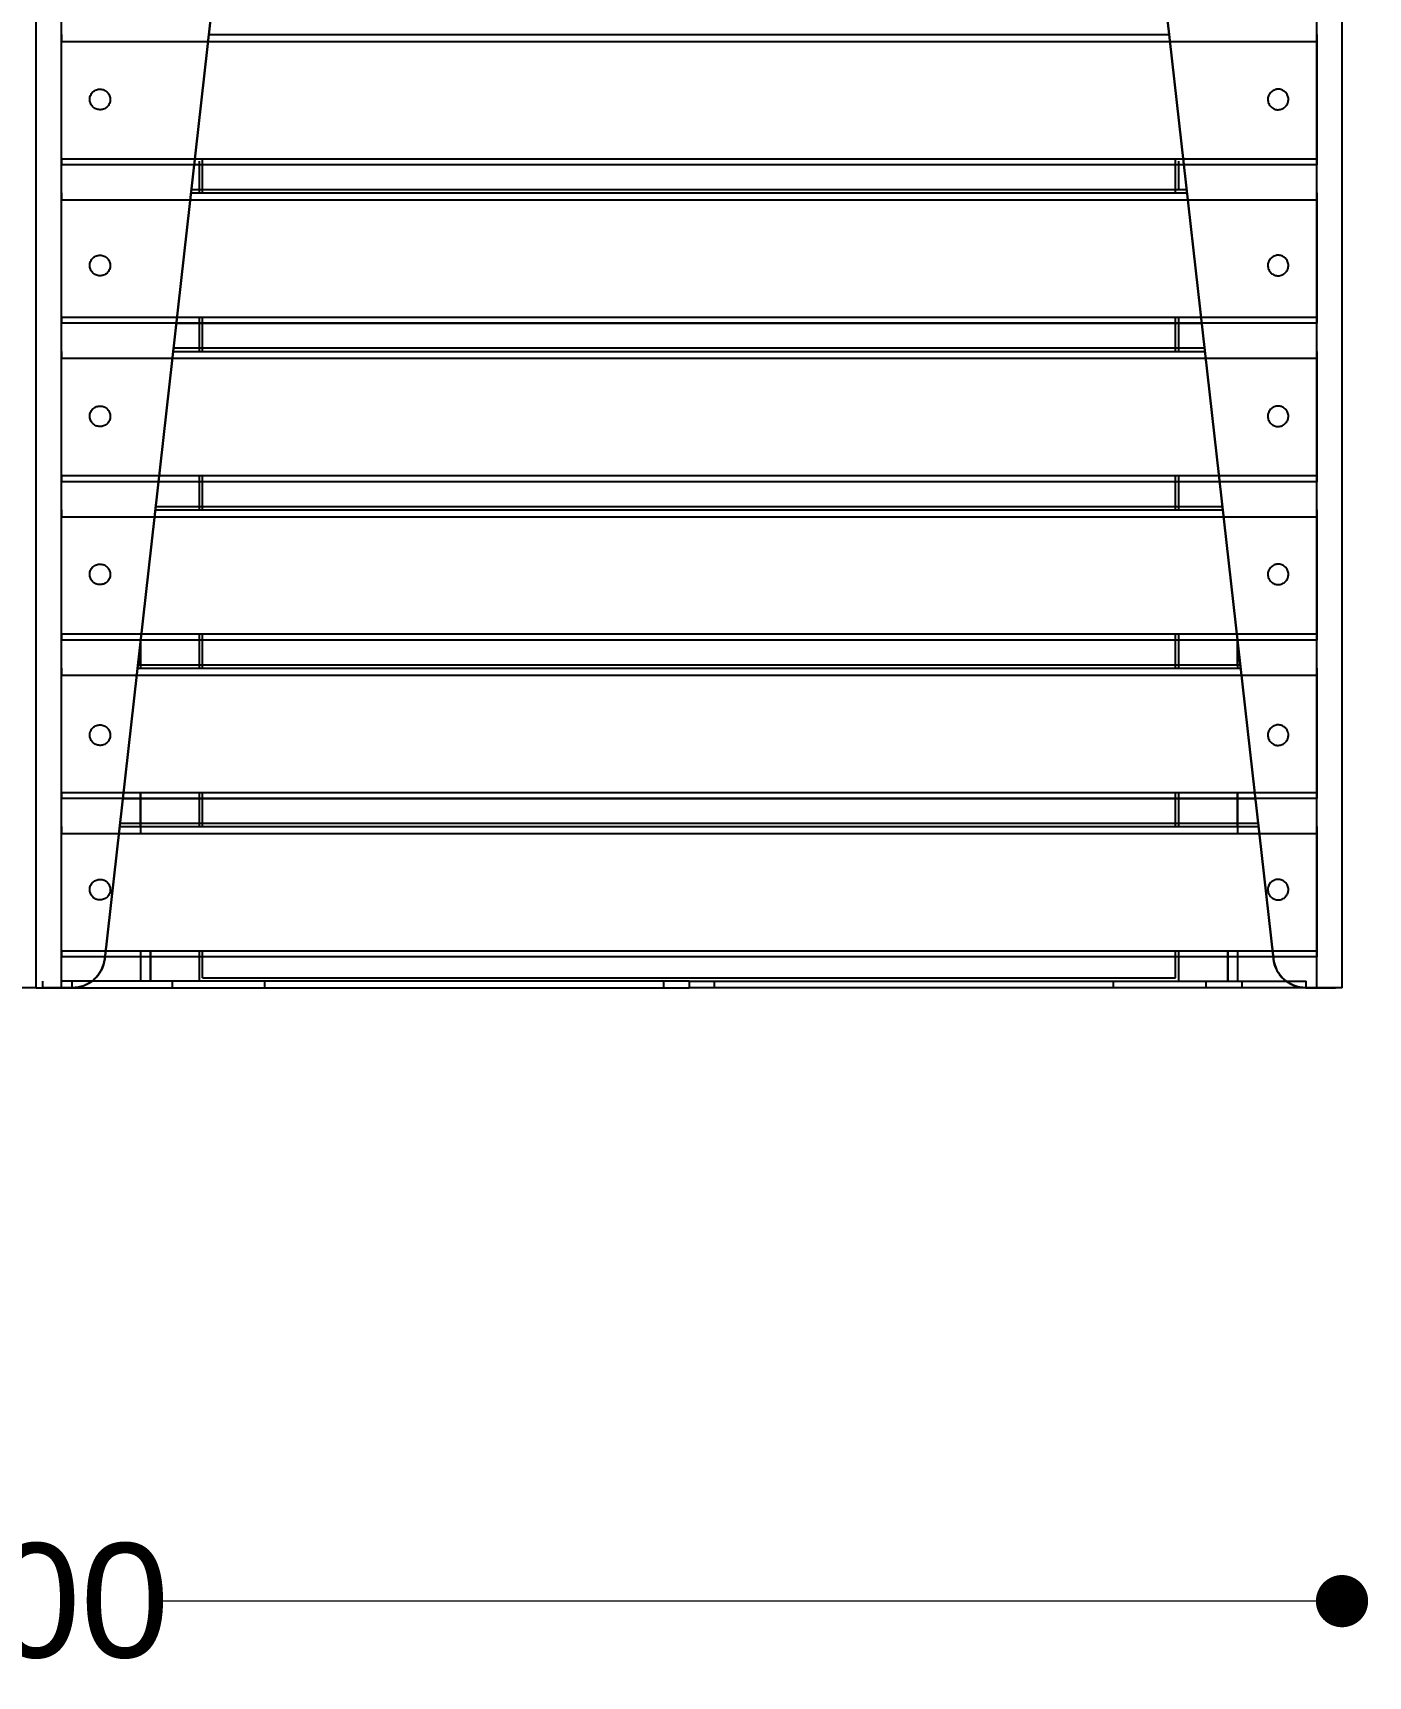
# Model space of a CAD drawing. Header units: millimetres. Extents: x 10366 to 28454, y 24552 to 29702.
# Drawn here: x 27373 to 27782, y 27289 to 27793 of the extents above; entities that cross this region are included whole.
import ezdxf

# ---------------------------------------------------------------- set-up
doc = ezdxf.new("R2010")
doc.units = ezdxf.units.MM
doc.header["$LTSCALE"] = 3
doc.layers.add('DomyÅ›lny', color=7, linetype='Continuous')
doc.styles.get("Standard").update_dxf_attribs({"font": 'arial.ttf'})
doc.dimstyles.new('MATEUSZ', dxfattribs={"dimtxt": 35, "dimasz": 16, "dimexe": 0.18, "dimexo": 0.0625, "dimgap": 0.09, "dimtad": 0, "dimdec": 0, "dimdsep": 46, "dimtxsty": 'Standard', "dimblk": 'DOT', "dimcen": 0.09, "dimse1": 1, "dimse2": 1, "dimadec": 0, "dimazin": 0, "dimtfac": 1, "dimtdec": 0, "dimtofl": 0, "dimtmove": 0, "dimatfit": 3, "dimfxl": 1, "dimtolj": 1, "dimtzin": 0, "dimlwd": 9, "dimlwe": 9, "dimarcsym": 0})

# ---------------------------------------------------------------- blocks, each defined once
blk = doc.blocks.new('_Dot')
at = {"color": 0, "linetype": 'ByBlock', "lineweight": -2}
blk.add_line((-0.5, 0), (-1, 0), dxfattribs=at)
at = {"color": 0, "linetype": 'ByBlock', "const_width": 0.5}
blk.add_lwpolyline([(-0.25, 0, 1), (0.25, 0, 1)], format="xyb", close=True, dxfattribs=at)
blk = doc.blocks.new('*D69')
at = {"color": 0, "lineweight": 9, "transparency": 16777216}
for p, q in [((26989.81, 27312.45), (27335.09, 27312.45)), ((27757.81, 27312.45), (27412.52, 27312.45))]:
    blk.add_line(p, q, dxfattribs=at)
at = {"layer": 'Defpoints', "color": 0, "transparency": 16777216}
for p in [(26973.81, 27500.32), (27773.81, 27500.32), (27773.81, 27312.45)]:
    blk.add_point(p, dxfattribs=at)
at = {"color": 0, "lineweight": 9, "transparency": 16777216, "xscale": 16, "yscale": 16, "zscale": 16, "rotation": 180}
blk.add_blockref('_Dot', (26973.81, 27312.45), dxfattribs=at)
at = {"color": 0, "lineweight": 9, "transparency": 16777216, "xscale": 16, "yscale": 16, "zscale": 16}
blk.add_blockref('_Dot', (27773.81, 27312.45), dxfattribs=at)
at = {"color": 0, "transparency": 16777216, "insert": (27373.81, 27312.45), "char_height": 35, "attachment_point": 5}
blk.add_mtext('\\A1;800', dxfattribs=at)

msp = doc.modelspace()

# ---------------------------------------------------------------- linework, layer by layer
at = {"layer": 'DomyÅ›lny'}
for p, q in [((27773.81, 27500.32), (27773.81, 28274.08)), ((27373.81, 27500.32), (27373.81, 28210.43)), ((27373.81, 27500.32), (27373.81, 28210.43)), ((27381.57, 27500.32), (27381.57, 28209.11)), ((27766.05, 27500.32), (27766.05, 28209.11)), ((27773.81, 27500.32), (27773.81, 28210.43)), ((27394.81, 27509.2), (27467.52, 28153.73)), ((27467.48, 28153.39), (27394.81, 27509.2)), ((27752.8, 27509.2), (27680.09, 28153.73)), ((27680.13, 28153.39), (27752.8, 27509.2)), ((27381.56, 27754.25), (27381.56, 27790.17)), ((27381.56, 27790.17), (27766.05, 27790.17)), ((27426.74, 27792.3), (27720.87, 27792.3)), ((27766.05, 27790.17), (27766.05, 27754.25)), ((27381.56, 27754.25), (27766.05, 27754.25)), ((27424.81, 27743.78), (27424.81, 27754.25)), ((27722.81, 27743.78), (27722.81, 27754.25)), ((27766.05, 27752.38), (27381.56, 27752.38)), ((27423.81, 27743.78), (27423.81, 27753.49)), ((27723.81, 27744.49), (27723.81, 27753.49)), ((27421.39, 27744.82), (27726.22, 27744.82)), ((27421.39, 27744.81), (27726.22, 27744.81)), ((27381.56, 27705.73), (27381.56, 27741.65)), ((27381.56, 27741.65), (27766.05, 27741.65)), ((27421.27, 27743.78), (27726.34, 27743.78)), ((27766.05, 27741.65), (27766.05, 27705.73)), ((27381.56, 27705.73), (27766.05, 27705.73)), ((27766.05, 27703.86), (27381.56, 27703.86)), ((27416.77, 27703.86), (27730.84, 27703.86)), ((27423.81, 27695.26), (27423.81, 27705.73)), ((27424.81, 27695.26), (27424.81, 27705.73)), ((27722.81, 27695.26), (27722.81, 27705.73)), ((27723.81, 27695.26), (27723.81, 27705.73)), ((27415.8, 27695.26), (27731.81, 27695.26)), ((27415.91, 27696.3), (27731.7, 27696.3)), ((27415.91, 27696.29), (27731.7, 27696.29)), ((27381.56, 27657.21), (27381.56, 27693.13)), ((27381.56, 27693.13), (27766.05, 27693.13)), ((27766.05, 27693.13), (27766.05, 27657.21)), ((27381.56, 27657.21), (27766.05, 27657.21)), ((27766.05, 27655.34), (27381.56, 27655.34)), ((27423.81, 27646.74), (27423.81, 27657.21)), ((27424.81, 27646.74), (27424.81, 27657.21)), ((27722.81, 27646.74), (27722.81, 27657.21)), ((27723.81, 27646.74), (27723.81, 27657.21)), ((27381.56, 27608.69), (27381.56, 27644.61)), ((27381.56, 27644.61), (27766.05, 27644.61)), ((27410.32, 27646.74), (27737.29, 27646.74)), ((27410.44, 27647.78), (27737.17, 27647.78)), ((27410.44, 27647.77), (27737.17, 27647.77)), ((27766.05, 27644.61), (27766.05, 27608.69)), ((27381.56, 27608.69), (27766.05, 27608.69)), ((27423.81, 27598.22), (27423.81, 27608.69)), ((27424.81, 27598.22), (27424.81, 27608.69)), ((27722.81, 27598.22), (27722.81, 27608.69)), ((27723.81, 27598.22), (27723.81, 27608.69)), ((27766.05, 27606.82), (27381.56, 27606.82)), ((27405.81, 27598.92), (27405.81, 27606.69)), ((27405.81, 27606.69), (27405.81, 27598.1)), ((27741.8, 27606.71), (27741.8, 27598.1)), ((27741.8, 27598.92), (27741.8, 27606.71)), ((27404.85, 27598.22), (27742.76, 27598.22)), ((27404.97, 27599.26), (27742.64, 27599.26)), ((27404.97, 27599.25), (27742.64, 27599.25)), ((27381.56, 27560.17), (27381.56, 27596.09)), ((27381.56, 27596.09), (27766.05, 27596.09)), ((27766.05, 27596.09), (27766.05, 27560.17)), ((27381.56, 27560.17), (27766.05, 27560.17)), ((27766.05, 27558.3), (27381.56, 27558.3)), ((27400.35, 27558.3), (27747.26, 27558.3)), ((27405.81, 27549.7), (27405.81, 27560.17)), ((27405.81, 27560.17), (27405.81, 27547.57)), ((27423.81, 27549.7), (27423.81, 27560.17)), ((27424.81, 27549.7), (27424.81, 27560.17)), ((27722.81, 27549.7), (27722.81, 27560.17)), ((27723.81, 27549.7), (27723.81, 27560.17)), ((27741.8, 27560.17), (27741.8, 27547.57)), ((27741.8, 27549.7), (27741.8, 27560.17)), ((27381.56, 27511.65), (27381.56, 27547.57)), ((27381.56, 27547.57), (27766.05, 27547.57)), ((27399.38, 27549.7), (27748.23, 27549.7)), ((27399.49, 27550.74), (27748.12, 27550.74)), ((27399.49, 27550.73), (27748.12, 27550.73)), ((27766.05, 27547.57), (27766.05, 27511.65)), ((27381.56, 27511.65), (27766.05, 27511.65)), ((27766.05, 27509.78), (27381.56, 27509.78)), ((27405.81, 27511.65), (27405.81, 27502.33)), ((27405.81, 27511.65), (27405.81, 27502.33)), ((27408.81, 27502.32), (27408.81, 27511.65)), ((27408.81, 27511.65), (27408.81, 27502.32)), ((27423.81, 27502.32), (27423.81, 27511.65)), ((27424.81, 27503.32), (27424.81, 27511.65)), ((27722.81, 27503.32), (27722.81, 27511.65)), ((27723.81, 27502.32), (27723.81, 27511.65)), ((27738.81, 27502.32), (27738.81, 27511.65)), ((27738.81, 27511.65), (27738.81, 27502.32)), ((27741.8, 27511.65), (27741.8, 27502.33)), ((27741.8, 27511.65), (27741.8, 27502.33)), ((27375.81, 27500.32), (27375.81, 27502.32)), ((27384.78, 27502.32), (27381.57, 27502.32)), ((27384.78, 27502.32), (27384.78, 27500.32)), ((27573.81, 27502.32), (27384.78, 27502.32)), ((27415.43, 27502.32), (27415.43, 27500.32)), ((27424.81, 27503.32), (27722.81, 27503.32)), ((27443.81, 27500.32), (27443.81, 27502.32)), ((27566.05, 27500.32), (27566.05, 27502.32)), ((27573.81, 27502.32), (27762.83, 27502.32)), ((27573.81, 27502.32), (27573.81, 27500.32)), ((27573.81, 27502.32), (27573.81, 27500.32)), ((27581.57, 27500.32), (27581.57, 27502.32)), ((27703.81, 27500.32), (27703.81, 27502.32)), ((27732.18, 27500.32), (27732.18, 27502.32)), ((27743.18, 27500.32), (27743.18, 27502.32)), ((27762.83, 27500.32), (27762.83, 27502.32)), ((27375.81, 27500.32), (27384.78, 27500.32)), ((27381.57, 27500.32), (27384.87, 27500.32)), ((27384.87, 27500.32), (27381.57, 27500.32)), ((27384.78, 27500.32), (27573.81, 27500.32)), ((27762.83, 27500.32), (27573.81, 27500.32)), ((27766.05, 27500.32), (27762.74, 27500.32)), ((27762.74, 27500.32), (27766.05, 27500.32)), ((27762.83, 27500.32), (27771.81, 27500.32))]:
    msp.add_line(p, q, dxfattribs=at)
for points in [[(27381.56, 27792.3, 0), (27381.56, 27792.27, 0), (27381.56, 27792.17, 0), (27381.56, 27791.74, 0), (27381.56, 27790.17, 0)], [(27766.05, 27792.3, 0), (27766.05, 27792.27, 0), (27766.05, 27792.17, 0), (27766.05, 27791.74, 0), (27766.05, 27790.17, 0)], [(27381.56, 27754.25, 0), (27381.56, 27752.86, 0), (27381.56, 27752.48, 0), (27381.56, 27752.39, 0), (27381.56, 27752.38, 0), (27381.56, 27752.38, 0), (27381.56, 27752.38, 0), (27381.56, 27752.38, 0), (27381.56, 27752.38, 0), (27381.56, 27752.38, 0), (27381.56, 27752.38, 0), (27381.56, 27752.38, 0), (27381.56, 27752.38, 0), (27381.56, 27752.38, 0), (27381.56, 27752.38, 0), (27381.56, 27752.38, 0), (27381.56, 27752.38, 0), (27381.56, 27752.38, 0), (27381.56, 27752.38, 0), (27381.56, 27752.38, 0), (27381.56, 27752.38, 0), (27381.56, 27752.38, 0), (27381.56, 27752.38, 0)], [(27766.05, 27754.25, 0), (27766.05, 27752.86, 0), (27766.05, 27752.48, 0), (27766.05, 27752.39, 0), (27766.05, 27752.38, 0), (27766.05, 27752.38, 0), (27766.05, 27752.38, 0), (27766.05, 27752.38, 0), (27766.05, 27752.38, 0), (27766.05, 27752.38, 0), (27766.05, 27752.38, 0), (27766.05, 27752.38, 0), (27766.05, 27752.38, 0), (27766.05, 27752.38, 0), (27766.05, 27752.38, 0), (27766.05, 27752.38, 0), (27766.05, 27752.38, 0), (27766.05, 27752.38, 0), (27766.05, 27752.38, 0), (27766.05, 27752.38, 0), (27766.05, 27752.38, 0), (27766.05, 27752.38, 0), (27766.05, 27752.38, 0)], [(27381.56, 27743.78, 0), (27381.56, 27743.75, 0), (27381.56, 27743.65, 0), (27381.56, 27743.22, 0), (27381.56, 27741.65, 0)], [(27766.05, 27743.78, 0), (27766.05, 27743.75, 0), (27766.05, 27743.65, 0), (27766.05, 27743.22, 0), (27766.05, 27741.65, 0)], [(27381.56, 27705.73, 0), (27381.56, 27704.34, 0), (27381.56, 27703.96, 0), (27381.56, 27703.87, 0), (27381.56, 27703.86, 0), (27381.56, 27703.86, 0), (27381.56, 27703.86, 0), (27381.56, 27703.86, 0), (27381.56, 27703.86, 0), (27381.56, 27703.86, 0), (27381.56, 27703.86, 0), (27381.56, 27703.86, 0), (27381.56, 27703.86, 0), (27381.56, 27703.86, 0), (27381.56, 27703.86, 0), (27381.56, 27703.86, 0), (27381.56, 27703.86, 0), (27381.56, 27703.86, 0), (27381.56, 27703.86, 0), (27381.56, 27703.86, 0), (27381.56, 27703.86, 0), (27381.56, 27703.86, 0), (27381.56, 27703.86, 0)], [(27766.05, 27705.73, 0), (27766.05, 27704.34, 0), (27766.05, 27703.96, 0), (27766.05, 27703.87, 0), (27766.05, 27703.86, 0), (27766.05, 27703.86, 0), (27766.05, 27703.86, 0), (27766.05, 27703.86, 0), (27766.05, 27703.86, 0), (27766.05, 27703.86, 0), (27766.05, 27703.86, 0), (27766.05, 27703.86, 0), (27766.05, 27703.86, 0), (27766.05, 27703.86, 0), (27766.05, 27703.86, 0), (27766.05, 27703.86, 0), (27766.05, 27703.86, 0), (27766.05, 27703.86, 0), (27766.05, 27703.86, 0), (27766.05, 27703.86, 0), (27766.05, 27703.86, 0), (27766.05, 27703.86, 0), (27766.05, 27703.86, 0)], [(27381.56, 27695.26, 0), (27381.56, 27695.23, 0), (27381.56, 27695.13, 0), (27381.56, 27694.7, 0), (27381.56, 27693.13, 0)], [(27766.05, 27695.26, 0), (27766.05, 27695.23, 0), (27766.05, 27695.13, 0), (27766.05, 27694.7, 0), (27766.05, 27693.13, 0)], [(27381.56, 27657.21, 0), (27381.56, 27655.82, 0), (27381.56, 27655.44, 0), (27381.56, 27655.35, 0), (27381.56, 27655.34, 0), (27381.56, 27655.34, 0), (27381.56, 27655.34, 0), (27381.56, 27655.34, 0), (27381.56, 27655.34, 0), (27381.56, 27655.34, 0), (27381.56, 27655.34, 0), (27381.56, 27655.34, 0), (27381.56, 27655.34, 0), (27381.56, 27655.34, 0), (27381.56, 27655.34, 0), (27381.56, 27655.34, 0), (27381.56, 27655.34, 0), (27381.56, 27655.34, 0), (27381.56, 27655.34, 0), (27381.56, 27655.34, 0), (27381.56, 27655.34, 0), (27381.56, 27655.34, 0), (27381.56, 27655.34, 0)], [(27766.05, 27657.21, 0), (27766.05, 27655.82, 0), (27766.05, 27655.44, 0), (27766.05, 27655.35, 0), (27766.05, 27655.34, 0), (27766.05, 27655.34, 0), (27766.05, 27655.34, 0), (27766.05, 27655.34, 0), (27766.05, 27655.34, 0), (27766.05, 27655.34, 0), (27766.05, 27655.34, 0), (27766.05, 27655.34, 0), (27766.05, 27655.34, 0), (27766.05, 27655.34, 0), (27766.05, 27655.34, 0), (27766.05, 27655.34, 0), (27766.05, 27655.34, 0), (27766.05, 27655.34, 0), (27766.05, 27655.34, 0), (27766.05, 27655.34, 0), (27766.05, 27655.34, 0), (27766.05, 27655.34, 0), (27766.05, 27655.34, 0)], [(27381.56, 27646.74, 0), (27381.56, 27646.71, 0), (27381.56, 27646.61, 0), (27381.56, 27646.18, 0), (27381.56, 27644.61, 0)], [(27766.05, 27646.74, 0), (27766.05, 27646.71, 0), (27766.05, 27646.61, 0), (27766.05, 27646.18, 0), (27766.05, 27644.61, 0)], [(27381.56, 27608.69, 0), (27381.56, 27607.3, 0), (27381.56, 27606.92, 0), (27381.56, 27606.83, 0), (27381.56, 27606.82, 0), (27381.56, 27606.82, 0), (27381.56, 27606.82, 0), (27381.56, 27606.82, 0), (27381.56, 27606.82, 0), (27381.56, 27606.82, 0), (27381.56, 27606.82, 0), (27381.56, 27606.82, 0), (27381.56, 27606.82, 0), (27381.56, 27606.82, 0), (27381.56, 27606.82, 0), (27381.56, 27606.82, 0), (27381.56, 27606.82, 0), (27381.56, 27606.82, 0), (27381.56, 27606.82, 0), (27381.56, 27606.82, 0), (27381.56, 27606.82, 0), (27381.56, 27606.82, 0), (27381.56, 27606.82, 0)], [(27766.05, 27608.69, 0), (27766.05, 27607.3, 0), (27766.05, 27606.92, 0), (27766.05, 27606.83, 0), (27766.05, 27606.82, 0), (27766.05, 27606.82, 0), (27766.05, 27606.82, 0), (27766.05, 27606.82, 0), (27766.05, 27606.82, 0), (27766.05, 27606.82, 0), (27766.05, 27606.82, 0), (27766.05, 27606.82, 0), (27766.05, 27606.82, 0), (27766.05, 27606.82, 0), (27766.05, 27606.82, 0), (27766.05, 27606.82, 0), (27766.05, 27606.82, 0), (27766.05, 27606.82, 0), (27766.05, 27606.82, 0), (27766.05, 27606.82, 0), (27766.05, 27606.82, 0), (27766.05, 27606.82, 0), (27766.05, 27606.82, 0)], [(27381.56, 27598.22, 0), (27381.56, 27598.19, 0), (27381.56, 27598.09, 0), (27381.56, 27597.66, 0), (27381.56, 27596.09, 0)], [(27766.05, 27598.22, 0), (27766.05, 27598.19, 0), (27766.05, 27598.09, 0), (27766.05, 27597.66, 0), (27766.05, 27596.09, 0)], [(27381.56, 27560.17, 0), (27381.56, 27558.78, 0), (27381.56, 27558.4, 0), (27381.56, 27558.31, 0), (27381.56, 27558.3, 0), (27381.56, 27558.3, 0), (27381.56, 27558.3, 0), (27381.56, 27558.3, 0), (27381.56, 27558.3, 0), (27381.56, 27558.3, 0), (27381.56, 27558.3, 0), (27381.56, 27558.3, 0), (27381.56, 27558.3, 0), (27381.56, 27558.3, 0), (27381.56, 27558.3, 0), (27381.56, 27558.3, 0), (27381.56, 27558.3, 0), (27381.56, 27558.3, 0), (27381.56, 27558.3, 0), (27381.56, 27558.3, 0), (27381.56, 27558.3, 0), (27381.56, 27558.3, 0), (27381.56, 27558.3, 0)], [(27766.05, 27560.17, 0), (27766.05, 27558.78, 0), (27766.05, 27558.4, 0), (27766.05, 27558.31, 0), (27766.05, 27558.3, 0), (27766.05, 27558.3, 0), (27766.05, 27558.3, 0), (27766.05, 27558.3, 0), (27766.05, 27558.3, 0), (27766.05, 27558.3, 0), (27766.05, 27558.3, 0), (27766.05, 27558.3, 0), (27766.05, 27558.3, 0), (27766.05, 27558.3, 0), (27766.05, 27558.3, 0), (27766.05, 27558.3, 0), (27766.05, 27558.3, 0), (27766.05, 27558.3, 0), (27766.05, 27558.3, 0), (27766.05, 27558.3, 0), (27766.05, 27558.3, 0), (27766.05, 27558.3, 0), (27766.05, 27558.3, 0)], [(27381.56, 27549.7, 0), (27381.56, 27549.67, 0), (27381.56, 27549.57, 0), (27381.56, 27549.14, 0), (27381.56, 27547.57, 0)], [(27766.05, 27549.7, 0), (27766.05, 27549.67, 0), (27766.05, 27549.57, 0), (27766.05, 27549.14, 0), (27766.05, 27547.57, 0)], [(27381.56, 27511.65, 0), (27381.56, 27510.26, 0), (27381.56, 27509.88, 0), (27381.56, 27509.79, 0), (27381.56, 27509.78, 0), (27381.56, 27509.78, 0), (27381.56, 27509.78, 0), (27381.56, 27509.78, 0), (27381.56, 27509.78, 0), (27381.56, 27509.78, 0), (27381.56, 27509.78, 0), (27381.56, 27509.78, 0), (27381.56, 27509.78, 0), (27381.56, 27509.78, 0), (27381.56, 27509.78, 0), (27381.56, 27509.78, 0), (27381.56, 27509.78, 0), (27381.56, 27509.78, 0), (27381.56, 27509.78, 0), (27381.56, 27509.78, 0), (27381.56, 27509.78, 0), (27381.56, 27509.78, 0), (27381.56, 27509.78, 0)], [(27394.81, 27509.2, 0), (27394.66, 27508.27, 0), (27394.42, 27507.37, 0), (27394.11, 27506.49, 0), (27393.72, 27505.66, 0), (27393.25, 27504.86, 0), (27392.71, 27504.11, 0), (27392.11, 27503.42, 0), (27391.45, 27502.79, 0), (27390.74, 27502.23, 0), (27389.99, 27501.73, 0), (27389.2, 27501.3, 0), (27388.37, 27500.95, 0), (27387.52, 27500.68, 0), (27386.65, 27500.48, 0), (27385.77, 27500.36, 0), (27384.87, 27500.32, 0)], [(27384.87, 27500.32, 0), (27385.81, 27500.36, 0), (27386.73, 27500.49, 0), (27387.64, 27500.71, 0), (27388.52, 27501.01, 0), (27389.36, 27501.39, 0), (27390.16, 27501.84, 0), (27390.92, 27502.36, 0), (27391.62, 27502.94, 0), (27392.26, 27503.58, 0), (27392.84, 27504.28, 0), (27393.35, 27505.02, 0), (27393.79, 27505.8, 0), (27394.16, 27506.61, 0), (27394.45, 27507.46, 0), (27394.67, 27508.31, 0), (27394.81, 27509.2, 0)], [(27752.8, 27509.2, 0), (27752.95, 27508.27, 0), (27753.19, 27507.37, 0), (27753.5, 27506.49, 0), (27753.89, 27505.66, 0), (27754.36, 27504.86, 0), (27754.9, 27504.11, 0), (27755.5, 27503.42, 0), (27756.16, 27502.79, 0), (27756.87, 27502.23, 0), (27757.62, 27501.73, 0), (27758.41, 27501.3, 0), (27759.24, 27500.95, 0), (27760.09, 27500.68, 0), (27760.97, 27500.48, 0), (27761.84, 27500.36, 0), (27762.74, 27500.32, 0)], [(27762.74, 27500.32, 0), (27761.8, 27500.36, 0), (27760.88, 27500.49, 0), (27759.97, 27500.71, 0), (27759.09, 27501.01, 0), (27758.25, 27501.39, 0), (27757.45, 27501.84, 0), (27756.69, 27502.36, 0), (27755.99, 27502.94, 0), (27755.35, 27503.58, 0), (27754.77, 27504.28, 0), (27754.26, 27505.02, 0), (27753.82, 27505.8, 0), (27753.45, 27506.61, 0), (27753.16, 27507.46, 0), (27752.94, 27508.31, 0), (27752.8, 27509.2, 0)], [(27766.05, 27511.65, 0), (27766.05, 27510.26, 0), (27766.05, 27509.88, 0), (27766.05, 27509.79, 0), (27766.05, 27509.78, 0), (27766.05, 27509.78, 0), (27766.05, 27509.78, 0), (27766.05, 27509.78, 0), (27766.05, 27509.78, 0), (27766.05, 27509.78, 0), (27766.05, 27509.78, 0), (27766.05, 27509.78, 0), (27766.05, 27509.78, 0), (27766.05, 27509.78, 0), (27766.05, 27509.78, 0), (27766.05, 27509.78, 0), (27766.05, 27509.78, 0), (27766.05, 27509.78, 0), (27766.05, 27509.78, 0), (27766.05, 27509.78, 0), (27766.05, 27509.78, 0), (27766.05, 27509.78, 0), (27766.05, 27509.78, 0)], [(27373.81, 27500.32, 0), (27373.81, 27500.32, 0), (27373.81, 27500.32, 0), (27373.81, 27500.32, 0), (27373.81, 27500.32, 0), (27373.81, 27500.32, 0), (27373.81, 27500.32, 0), (27373.81, 27500.32, 0), (27373.81, 27500.32, 0), (27373.8, 27500.32, 0), (27373.8, 27500.32, 0), (27373.79, 27500.32, 0), (27373.66, 27500.32, 0), (27373.01, 27500.32, 0), (27366.05, 27500.32, 0)], [(27373.81, 27500.32, 0), (27373.81, 27500.32, 0), (27373.81, 27500.32, 0), (27373.81, 27500.32, 0), (27373.81, 27500.32, 0), (27373.81, 27500.32, 0), (27373.81, 27500.32, 0), (27373.81, 27500.32, 0), (27373.81, 27500.32, 0), (27373.81, 27500.32, 0), (27373.81, 27500.32, 0), (27373.82, 27500.32, 0), (27373.95, 27500.32, 0), (27374.6, 27500.32, 0), (27381.57, 27500.32, 0)], [(27381.57, 27500.32, 0), (27375.81, 27500.32, 0)], [(27766.05, 27500.32, 0), (27771.81, 27500.32, 0)], [(27773.81, 27500.32, 0), (27773.81, 27500.32, 0), (27773.81, 27500.32, 0), (27773.81, 27500.32, 0), (27773.81, 27500.32, 0), (27773.81, 27500.32, 0), (27773.81, 27500.32, 0), (27773.81, 27500.32, 0), (27773.81, 27500.32, 0), (27773.8, 27500.32, 0), (27773.8, 27500.32, 0), (27773.79, 27500.32, 0), (27773.66, 27500.32, 0), (27773.01, 27500.32, 0), (27766.05, 27500.32, 0)]]:
    msp.add_polyline3d(points, dxfattribs=at)
for points in [[(27390.27, 27771.9, 0), (27390.23, 27772.18, 0), (27390.22, 27772.47, 0), (27390.24, 27772.77, 0), (27390.29, 27773.07, 0), (27390.37, 27773.38, 0), (27390.48, 27773.68, 0), (27390.63, 27773.97, 0), (27390.8, 27774.24, 0), (27391, 27774.5, 0), (27391.23, 27774.73, 0), (27391.47, 27774.94, 0), (27391.73, 27775.11, 0), (27392.01, 27775.26, 0), (27392.28, 27775.38, 0), (27392.56, 27775.46, 0), (27392.84, 27775.53, 0), (27393.12, 27775.56, 0), (27393.41, 27775.57, 0), (27393.71, 27775.55, 0), (27394.02, 27775.5, 0), (27394.33, 27775.42, 0), (27394.63, 27775.31, 0), (27394.92, 27775.17, 0), (27395.19, 27774.99, 0), (27395.45, 27774.79, 0), (27395.68, 27774.57, 0), (27395.89, 27774.32, 0), (27396.06, 27774.06, 0), (27396.21, 27773.79, 0), (27396.33, 27773.51, 0), (27396.42, 27773.23, 0), (27396.48, 27772.96, 0), (27396.51, 27772.68, 0), (27396.52, 27772.38, 0), (27396.5, 27772.08, 0), (27396.45, 27771.78, 0), (27396.37, 27771.47, 0), (27396.26, 27771.18, 0), (27396.12, 27770.89, 0), (27395.94, 27770.61, 0), (27395.74, 27770.36, 0), (27395.52, 27770.12, 0), (27395.27, 27769.92, 0), (27395.01, 27769.74, 0), (27394.74, 27769.59, 0), (27394.46, 27769.48, 0), (27394.18, 27769.39, 0), (27393.9, 27769.33, 0), (27393.62, 27769.29, 0), (27393.33, 27769.28, 0), (27393.03, 27769.3, 0), (27392.72, 27769.35, 0), (27392.42, 27769.43, 0), (27392.12, 27769.54, 0), (27391.83, 27769.69, 0), (27391.55, 27769.86, 0), (27391.3, 27770.06, 0), (27391.06, 27770.29, 0), (27390.86, 27770.53, 0), (27390.68, 27770.79, 0), (27390.53, 27771.06, 0), (27390.42, 27771.34, 0), (27390.33, 27771.62, 0)], [(27757.34, 27771.9, 0), (27757.38, 27772.18, 0), (27757.39, 27772.47, 0), (27757.37, 27772.77, 0), (27757.32, 27773.07, 0), (27757.24, 27773.38, 0), (27757.13, 27773.68, 0), (27756.98, 27773.97, 0), (27756.81, 27774.24, 0), (27756.61, 27774.5, 0), (27756.38, 27774.73, 0), (27756.13, 27774.94, 0), (27755.87, 27775.11, 0), (27755.6, 27775.26, 0), (27755.32, 27775.38, 0), (27755.04, 27775.46, 0), (27754.77, 27775.53, 0), (27754.49, 27775.56, 0), (27754.19, 27775.57, 0), (27753.89, 27775.55, 0), (27753.59, 27775.5, 0), (27753.28, 27775.42, 0), (27752.98, 27775.31, 0), (27752.69, 27775.17, 0), (27752.42, 27774.99, 0), (27752.16, 27774.79, 0), (27751.93, 27774.57, 0), (27751.72, 27774.32, 0), (27751.55, 27774.06, 0), (27751.4, 27773.79, 0), (27751.28, 27773.51, 0), (27751.19, 27773.23, 0), (27751.13, 27772.96, 0), (27751.1, 27772.68, 0), (27751.09, 27772.38, 0), (27751.11, 27772.08, 0), (27751.15, 27771.78, 0), (27751.23, 27771.47, 0), (27751.35, 27771.18, 0), (27751.49, 27770.89, 0), (27751.67, 27770.61, 0), (27751.87, 27770.36, 0), (27752.09, 27770.12, 0), (27752.34, 27769.92, 0), (27752.6, 27769.74, 0), (27752.87, 27769.59, 0), (27753.15, 27769.48, 0), (27753.43, 27769.39, 0), (27753.7, 27769.33, 0), (27753.99, 27769.29, 0), (27754.28, 27769.28, 0), (27754.58, 27769.3, 0), (27754.89, 27769.35, 0), (27755.19, 27769.43, 0), (27755.49, 27769.54, 0), (27755.78, 27769.69, 0), (27756.06, 27769.86, 0), (27756.31, 27770.06, 0), (27756.54, 27770.29, 0), (27756.75, 27770.53, 0), (27756.93, 27770.79, 0), (27757.08, 27771.06, 0), (27757.19, 27771.34, 0), (27757.28, 27771.62, 0)], [(27390.27, 27721.03, 0), (27390.23, 27721.31, 0), (27390.22, 27721.6, 0), (27390.24, 27721.9, 0), (27390.29, 27722.21, 0), (27390.37, 27722.51, 0), (27390.48, 27722.81, 0), (27390.63, 27723.1, 0), (27390.8, 27723.38, 0), (27391, 27723.63, 0), (27391.23, 27723.87, 0), (27391.47, 27724.07, 0), (27391.73, 27724.25, 0), (27392.01, 27724.39, 0), (27392.28, 27724.51, 0), (27392.56, 27724.6, 0), (27392.84, 27724.66, 0), (27393.12, 27724.7, 0), (27393.41, 27724.71, 0), (27393.71, 27724.69, 0), (27394.02, 27724.64, 0), (27394.33, 27724.56, 0), (27394.63, 27724.45, 0), (27394.92, 27724.3, 0), (27395.19, 27724.13, 0), (27395.45, 27723.93, 0), (27395.68, 27723.7, 0), (27395.89, 27723.46, 0), (27396.06, 27723.2, 0), (27396.21, 27722.92, 0), (27396.33, 27722.65, 0), (27396.42, 27722.37, 0), (27396.48, 27722.09, 0), (27396.51, 27721.81, 0), (27396.52, 27721.52, 0), (27396.5, 27721.22, 0), (27396.45, 27720.91, 0), (27396.37, 27720.61, 0), (27396.26, 27720.31, 0), (27396.12, 27720.02, 0), (27395.94, 27719.75, 0), (27395.74, 27719.49, 0), (27395.52, 27719.26, 0), (27395.27, 27719.05, 0), (27395.01, 27718.88, 0), (27394.74, 27718.73, 0), (27394.46, 27718.61, 0), (27394.18, 27718.52, 0), (27393.9, 27718.46, 0), (27393.62, 27718.43, 0), (27393.33, 27718.42, 0), (27393.03, 27718.44, 0), (27392.72, 27718.49, 0), (27392.42, 27718.57, 0), (27392.12, 27718.68, 0), (27391.83, 27718.82, 0), (27391.55, 27719, 0), (27391.3, 27719.2, 0), (27391.06, 27719.42, 0), (27390.86, 27719.67, 0), (27390.68, 27719.93, 0), (27390.53, 27720.2, 0), (27390.42, 27720.48, 0), (27390.33, 27720.76, 0)], [(27757.34, 27721.03, 0), (27757.38, 27721.31, 0), (27757.39, 27721.6, 0), (27757.37, 27721.9, 0), (27757.32, 27722.21, 0), (27757.24, 27722.51, 0), (27757.13, 27722.81, 0), (27756.98, 27723.1, 0), (27756.81, 27723.38, 0), (27756.61, 27723.63, 0), (27756.38, 27723.87, 0), (27756.13, 27724.07, 0), (27755.87, 27724.25, 0), (27755.6, 27724.39, 0), (27755.32, 27724.51, 0), (27755.04, 27724.6, 0), (27754.77, 27724.66, 0), (27754.49, 27724.7, 0), (27754.19, 27724.71, 0), (27753.89, 27724.69, 0), (27753.59, 27724.64, 0), (27753.28, 27724.56, 0), (27752.98, 27724.45, 0), (27752.69, 27724.3, 0), (27752.42, 27724.13, 0), (27752.16, 27723.93, 0), (27751.93, 27723.7, 0), (27751.72, 27723.46, 0), (27751.55, 27723.2, 0), (27751.4, 27722.92, 0), (27751.28, 27722.65, 0), (27751.19, 27722.37, 0), (27751.13, 27722.09, 0), (27751.1, 27721.81, 0), (27751.09, 27721.52, 0), (27751.11, 27721.22, 0), (27751.15, 27720.91, 0), (27751.23, 27720.61, 0), (27751.35, 27720.31, 0), (27751.49, 27720.02, 0), (27751.67, 27719.75, 0), (27751.87, 27719.49, 0), (27752.09, 27719.26, 0), (27752.34, 27719.05, 0), (27752.6, 27718.88, 0), (27752.87, 27718.73, 0), (27753.15, 27718.61, 0), (27753.43, 27718.52, 0), (27753.7, 27718.46, 0), (27753.99, 27718.43, 0), (27754.28, 27718.42, 0), (27754.58, 27718.44, 0), (27754.89, 27718.49, 0), (27755.19, 27718.57, 0), (27755.49, 27718.68, 0), (27755.78, 27718.82, 0), (27756.06, 27719, 0), (27756.31, 27719.2, 0), (27756.54, 27719.42, 0), (27756.75, 27719.67, 0), (27756.93, 27719.93, 0), (27757.08, 27720.2, 0), (27757.19, 27720.48, 0), (27757.28, 27720.76, 0)], [(27390.27, 27674.85, 0), (27390.23, 27675.13, 0), (27390.22, 27675.42, 0), (27390.24, 27675.72, 0), (27390.29, 27676.03, 0), (27390.37, 27676.33, 0), (27390.48, 27676.63, 0), (27390.63, 27676.92, 0), (27390.8, 27677.19, 0), (27391, 27677.45, 0), (27391.23, 27677.68, 0), (27391.47, 27677.89, 0), (27391.73, 27678.06, 0), (27392.01, 27678.21, 0), (27392.28, 27678.33, 0), (27392.56, 27678.42, 0), (27392.84, 27678.48, 0), (27393.12, 27678.51, 0), (27393.41, 27678.52, 0), (27393.71, 27678.5, 0), (27394.02, 27678.45, 0), (27394.33, 27678.37, 0), (27394.63, 27678.26, 0), (27394.92, 27678.12, 0), (27395.19, 27677.94, 0), (27395.45, 27677.74, 0), (27395.68, 27677.52, 0), (27395.89, 27677.27, 0), (27396.06, 27677.01, 0), (27396.21, 27676.74, 0), (27396.33, 27676.46, 0), (27396.42, 27676.18, 0), (27396.48, 27675.91, 0), (27396.51, 27675.63, 0), (27396.52, 27675.34, 0), (27396.5, 27675.04, 0), (27396.45, 27674.73, 0), (27396.37, 27674.43, 0), (27396.26, 27674.13, 0), (27396.12, 27673.84, 0), (27395.94, 27673.56, 0), (27395.74, 27673.31, 0), (27395.52, 27673.08, 0), (27395.27, 27672.87, 0), (27395.01, 27672.69, 0), (27394.74, 27672.55, 0), (27394.46, 27672.43, 0), (27394.18, 27672.34, 0), (27393.9, 27672.28, 0), (27393.62, 27672.24, 0), (27393.33, 27672.24, 0), (27393.03, 27672.25, 0), (27392.72, 27672.3, 0), (27392.42, 27672.38, 0), (27392.12, 27672.49, 0), (27391.83, 27672.64, 0), (27391.55, 27672.81, 0), (27391.3, 27673.01, 0), (27391.06, 27673.24, 0), (27390.86, 27673.48, 0), (27390.68, 27673.74, 0), (27390.53, 27674.02, 0), (27390.42, 27674.29, 0), (27390.33, 27674.57, 0)], [(27757.34, 27674.85, 0), (27757.38, 27675.13, 0), (27757.39, 27675.42, 0), (27757.37, 27675.72, 0), (27757.32, 27676.03, 0), (27757.24, 27676.33, 0), (27757.13, 27676.63, 0), (27756.98, 27676.92, 0), (27756.81, 27677.19, 0), (27756.61, 27677.45, 0), (27756.38, 27677.68, 0), (27756.13, 27677.89, 0), (27755.87, 27678.06, 0), (27755.6, 27678.21, 0), (27755.32, 27678.33, 0), (27755.04, 27678.42, 0), (27754.77, 27678.48, 0), (27754.49, 27678.51, 0), (27754.19, 27678.52, 0), (27753.89, 27678.5, 0), (27753.59, 27678.45, 0), (27753.28, 27678.37, 0), (27752.98, 27678.26, 0), (27752.69, 27678.12, 0), (27752.42, 27677.94, 0), (27752.16, 27677.74, 0), (27751.93, 27677.52, 0), (27751.72, 27677.27, 0), (27751.55, 27677.01, 0), (27751.4, 27676.74, 0), (27751.28, 27676.46, 0), (27751.19, 27676.18, 0), (27751.13, 27675.91, 0), (27751.1, 27675.63, 0), (27751.09, 27675.34, 0), (27751.11, 27675.04, 0), (27751.15, 27674.73, 0), (27751.23, 27674.43, 0), (27751.35, 27674.13, 0), (27751.49, 27673.84, 0), (27751.67, 27673.56, 0), (27751.87, 27673.31, 0), (27752.09, 27673.08, 0), (27752.34, 27672.87, 0), (27752.6, 27672.69, 0), (27752.87, 27672.55, 0), (27753.15, 27672.43, 0), (27753.43, 27672.34, 0), (27753.7, 27672.28, 0), (27753.99, 27672.24, 0), (27754.28, 27672.24, 0), (27754.58, 27672.25, 0), (27754.89, 27672.3, 0), (27755.19, 27672.38, 0), (27755.49, 27672.49, 0), (27755.78, 27672.64, 0), (27756.06, 27672.81, 0), (27756.31, 27673.01, 0), (27756.54, 27673.24, 0), (27756.75, 27673.48, 0), (27756.93, 27673.74, 0), (27757.08, 27674.02, 0), (27757.19, 27674.29, 0), (27757.28, 27674.57, 0)], [(27390.27, 27626.42, 0), (27390.23, 27626.7, 0), (27390.22, 27626.99, 0), (27390.24, 27627.29, 0), (27390.29, 27627.59, 0), (27390.37, 27627.9, 0), (27390.48, 27628.2, 0), (27390.63, 27628.49, 0), (27390.8, 27628.76, 0), (27391, 27629.02, 0), (27391.23, 27629.25, 0), (27391.47, 27629.45, 0), (27391.73, 27629.63, 0), (27392.01, 27629.78, 0), (27392.28, 27629.9, 0), (27392.56, 27629.98, 0), (27392.84, 27630.04, 0), (27393.12, 27630.08, 0), (27393.41, 27630.09, 0), (27393.71, 27630.07, 0), (27394.02, 27630.02, 0), (27394.33, 27629.94, 0), (27394.63, 27629.83, 0), (27394.92, 27629.69, 0), (27395.19, 27629.51, 0), (27395.45, 27629.31, 0), (27395.68, 27629.09, 0), (27395.89, 27628.84, 0), (27396.06, 27628.58, 0), (27396.21, 27628.31, 0), (27396.33, 27628.03, 0), (27396.42, 27627.75, 0), (27396.48, 27627.48, 0), (27396.51, 27627.2, 0), (27396.52, 27626.9, 0), (27396.5, 27626.6, 0), (27396.45, 27626.3, 0), (27396.37, 27625.99, 0), (27396.26, 27625.69, 0), (27396.12, 27625.4, 0), (27395.94, 27625.13, 0), (27395.74, 27624.87, 0), (27395.52, 27624.64, 0), (27395.27, 27624.44, 0), (27395.01, 27624.26, 0), (27394.74, 27624.11, 0), (27394.46, 27624, 0), (27394.18, 27623.91, 0), (27393.9, 27623.85, 0), (27393.62, 27623.81, 0), (27393.33, 27623.8, 0), (27393.03, 27623.82, 0), (27392.72, 27623.87, 0), (27392.42, 27623.95, 0), (27392.12, 27624.06, 0), (27391.83, 27624.21, 0), (27391.55, 27624.38, 0), (27391.3, 27624.58, 0), (27391.06, 27624.81, 0), (27390.86, 27625.05, 0), (27390.68, 27625.31, 0), (27390.53, 27625.58, 0), (27390.42, 27625.86, 0), (27390.33, 27626.14, 0)], [(27757.34, 27626.42, 0), (27757.38, 27626.7, 0), (27757.39, 27626.99, 0), (27757.37, 27627.29, 0), (27757.32, 27627.59, 0), (27757.24, 27627.9, 0), (27757.13, 27628.2, 0), (27756.98, 27628.49, 0), (27756.81, 27628.76, 0), (27756.61, 27629.02, 0), (27756.38, 27629.25, 0), (27756.13, 27629.45, 0), (27755.87, 27629.63, 0), (27755.6, 27629.78, 0), (27755.32, 27629.9, 0), (27755.04, 27629.98, 0), (27754.77, 27630.04, 0), (27754.49, 27630.08, 0), (27754.19, 27630.09, 0), (27753.89, 27630.07, 0), (27753.59, 27630.02, 0), (27753.28, 27629.94, 0), (27752.98, 27629.83, 0), (27752.69, 27629.69, 0), (27752.42, 27629.51, 0), (27752.16, 27629.31, 0), (27751.93, 27629.09, 0), (27751.72, 27628.84, 0), (27751.55, 27628.58, 0), (27751.4, 27628.31, 0), (27751.28, 27628.03, 0), (27751.19, 27627.75, 0), (27751.13, 27627.48, 0), (27751.1, 27627.2, 0), (27751.09, 27626.9, 0), (27751.11, 27626.6, 0), (27751.15, 27626.3, 0), (27751.23, 27625.99, 0), (27751.35, 27625.69, 0), (27751.49, 27625.4, 0), (27751.67, 27625.13, 0), (27751.87, 27624.87, 0), (27752.09, 27624.64, 0), (27752.34, 27624.44, 0), (27752.6, 27624.26, 0), (27752.87, 27624.11, 0), (27753.15, 27624, 0), (27753.43, 27623.91, 0), (27753.7, 27623.85, 0), (27753.99, 27623.81, 0), (27754.28, 27623.8, 0), (27754.58, 27623.82, 0), (27754.89, 27623.87, 0), (27755.19, 27623.95, 0), (27755.49, 27624.06, 0), (27755.78, 27624.21, 0), (27756.06, 27624.38, 0), (27756.31, 27624.58, 0), (27756.54, 27624.81, 0), (27756.75, 27625.05, 0), (27756.93, 27625.31, 0), (27757.08, 27625.58, 0), (27757.19, 27625.86, 0), (27757.28, 27626.14, 0)], [(27390.27, 27577.18, 0), (27390.23, 27577.47, 0), (27390.22, 27577.76, 0), (27390.24, 27578.06, 0), (27390.29, 27578.36, 0), (27390.37, 27578.67, 0), (27390.48, 27578.97, 0), (27390.63, 27579.26, 0), (27390.8, 27579.53, 0), (27391, 27579.79, 0), (27391.23, 27580.02, 0), (27391.47, 27580.22, 0), (27391.73, 27580.4, 0), (27392.01, 27580.55, 0), (27392.28, 27580.67, 0), (27392.56, 27580.75, 0), (27392.84, 27580.81, 0), (27393.12, 27580.85, 0), (27393.41, 27580.86, 0), (27393.71, 27580.84, 0), (27394.02, 27580.79, 0), (27394.33, 27580.71, 0), (27394.63, 27580.6, 0), (27394.92, 27580.45, 0), (27395.19, 27580.28, 0), (27395.45, 27580.08, 0), (27395.68, 27579.85, 0), (27395.89, 27579.61, 0), (27396.06, 27579.35, 0), (27396.21, 27579.08, 0), (27396.33, 27578.8, 0), (27396.42, 27578.52, 0), (27396.48, 27578.25, 0), (27396.51, 27577.96, 0), (27396.52, 27577.67, 0), (27396.5, 27577.37, 0), (27396.45, 27577.07, 0), (27396.37, 27576.76, 0), (27396.26, 27576.46, 0), (27396.12, 27576.17, 0), (27395.94, 27575.9, 0), (27395.74, 27575.64, 0), (27395.52, 27575.41, 0), (27395.27, 27575.21, 0), (27395.01, 27575.03, 0), (27394.74, 27574.88, 0), (27394.46, 27574.76, 0), (27394.18, 27574.68, 0), (27393.9, 27574.62, 0), (27393.62, 27574.58, 0), (27393.33, 27574.57, 0), (27393.03, 27574.59, 0), (27392.72, 27574.64, 0), (27392.42, 27574.72, 0), (27392.12, 27574.83, 0), (27391.83, 27574.98, 0), (27391.55, 27575.15, 0), (27391.3, 27575.35, 0), (27391.06, 27575.58, 0), (27390.86, 27575.82, 0), (27390.68, 27576.08, 0), (27390.53, 27576.35, 0), (27390.42, 27576.63, 0), (27390.33, 27576.91, 0)], [(27757.34, 27577.18, 0), (27757.38, 27577.47, 0), (27757.39, 27577.76, 0), (27757.37, 27578.06, 0), (27757.32, 27578.36, 0), (27757.24, 27578.67, 0), (27757.13, 27578.97, 0), (27756.98, 27579.26, 0), (27756.81, 27579.53, 0), (27756.61, 27579.79, 0), (27756.38, 27580.02, 0), (27756.13, 27580.22, 0), (27755.87, 27580.4, 0), (27755.6, 27580.55, 0), (27755.32, 27580.67, 0), (27755.04, 27580.75, 0), (27754.77, 27580.81, 0), (27754.49, 27580.85, 0), (27754.19, 27580.86, 0), (27753.89, 27580.84, 0), (27753.59, 27580.79, 0), (27753.28, 27580.71, 0), (27752.98, 27580.6, 0), (27752.69, 27580.45, 0), (27752.42, 27580.28, 0), (27752.16, 27580.08, 0), (27751.93, 27579.85, 0), (27751.72, 27579.61, 0), (27751.55, 27579.35, 0), (27751.4, 27579.08, 0), (27751.28, 27578.8, 0), (27751.19, 27578.52, 0), (27751.13, 27578.25, 0), (27751.1, 27577.96, 0), (27751.09, 27577.67, 0), (27751.11, 27577.37, 0), (27751.15, 27577.07, 0), (27751.23, 27576.76, 0), (27751.35, 27576.46, 0), (27751.49, 27576.17, 0), (27751.67, 27575.9, 0), (27751.87, 27575.64, 0), (27752.09, 27575.41, 0), (27752.34, 27575.21, 0), (27752.6, 27575.03, 0), (27752.87, 27574.88, 0), (27753.15, 27574.76, 0), (27753.43, 27574.68, 0), (27753.7, 27574.62, 0), (27753.99, 27574.58, 0), (27754.28, 27574.57, 0), (27754.58, 27574.59, 0), (27754.89, 27574.64, 0), (27755.19, 27574.72, 0), (27755.49, 27574.83, 0), (27755.78, 27574.98, 0), (27756.06, 27575.15, 0), (27756.31, 27575.35, 0), (27756.54, 27575.58, 0), (27756.75, 27575.82, 0), (27756.93, 27576.08, 0), (27757.08, 27576.35, 0), (27757.19, 27576.63, 0), (27757.28, 27576.91, 0)], [(27390.27, 27529.85, 0), (27390.23, 27530.13, 0), (27390.22, 27530.43, 0), (27390.24, 27530.73, 0), (27390.29, 27531.03, 0), (27390.37, 27531.34, 0), (27390.48, 27531.64, 0), (27390.63, 27531.93, 0), (27390.8, 27532.2, 0), (27391, 27532.46, 0), (27391.23, 27532.69, 0), (27391.47, 27532.89, 0), (27391.73, 27533.07, 0), (27392.01, 27533.22, 0), (27392.28, 27533.33, 0), (27392.56, 27533.42, 0), (27392.84, 27533.48, 0), (27393.12, 27533.52, 0), (27393.41, 27533.53, 0), (27393.71, 27533.51, 0), (27394.02, 27533.46, 0), (27394.33, 27533.38, 0), (27394.63, 27533.27, 0), (27394.92, 27533.12, 0), (27395.19, 27532.95, 0), (27395.45, 27532.75, 0), (27395.68, 27532.52, 0), (27395.89, 27532.28, 0), (27396.06, 27532.02, 0), (27396.21, 27531.75, 0), (27396.33, 27531.47, 0), (27396.42, 27531.19, 0), (27396.48, 27530.91, 0), (27396.51, 27530.63, 0), (27396.52, 27530.34, 0), (27396.5, 27530.04, 0), (27396.45, 27529.74, 0), (27396.37, 27529.43, 0), (27396.26, 27529.13, 0), (27396.12, 27528.84, 0), (27395.94, 27528.57, 0), (27395.74, 27528.31, 0), (27395.52, 27528.08, 0), (27395.27, 27527.88, 0), (27395.01, 27527.7, 0), (27394.74, 27527.55, 0), (27394.46, 27527.43, 0), (27394.18, 27527.35, 0), (27393.9, 27527.29, 0), (27393.62, 27527.25, 0), (27393.33, 27527.24, 0), (27393.03, 27527.26, 0), (27392.72, 27527.31, 0), (27392.42, 27527.39, 0), (27392.12, 27527.5, 0), (27391.83, 27527.64, 0), (27391.55, 27527.82, 0), (27391.3, 27528.02, 0), (27391.06, 27528.24, 0), (27390.86, 27528.49, 0), (27390.68, 27528.75, 0), (27390.53, 27529.02, 0), (27390.42, 27529.3, 0), (27390.33, 27529.58, 0)], [(27757.34, 27529.85, 0), (27757.38, 27530.13, 0), (27757.39, 27530.43, 0), (27757.37, 27530.73, 0), (27757.32, 27531.03, 0), (27757.24, 27531.34, 0), (27757.13, 27531.64, 0), (27756.98, 27531.93, 0), (27756.81, 27532.2, 0), (27756.61, 27532.46, 0), (27756.38, 27532.69, 0), (27756.13, 27532.89, 0), (27755.87, 27533.07, 0), (27755.6, 27533.22, 0), (27755.32, 27533.33, 0), (27755.04, 27533.42, 0), (27754.77, 27533.48, 0), (27754.49, 27533.52, 0), (27754.19, 27533.53, 0), (27753.89, 27533.51, 0), (27753.59, 27533.46, 0), (27753.28, 27533.38, 0), (27752.98, 27533.27, 0), (27752.69, 27533.12, 0), (27752.42, 27532.95, 0), (27752.16, 27532.75, 0), (27751.93, 27532.52, 0), (27751.72, 27532.28, 0), (27751.55, 27532.02, 0), (27751.4, 27531.75, 0), (27751.28, 27531.47, 0), (27751.19, 27531.19, 0), (27751.13, 27530.91, 0), (27751.1, 27530.63, 0), (27751.09, 27530.34, 0), (27751.11, 27530.04, 0), (27751.15, 27529.74, 0), (27751.23, 27529.43, 0), (27751.35, 27529.13, 0), (27751.49, 27528.84, 0), (27751.67, 27528.57, 0), (27751.87, 27528.31, 0), (27752.09, 27528.08, 0), (27752.34, 27527.88, 0), (27752.6, 27527.7, 0), (27752.87, 27527.55, 0), (27753.15, 27527.43, 0), (27753.43, 27527.35, 0), (27753.7, 27527.29, 0), (27753.99, 27527.25, 0), (27754.28, 27527.24, 0), (27754.58, 27527.26, 0), (27754.89, 27527.31, 0), (27755.19, 27527.39, 0), (27755.49, 27527.5, 0), (27755.78, 27527.64, 0), (27756.06, 27527.82, 0), (27756.31, 27528.02, 0), (27756.54, 27528.24, 0), (27756.75, 27528.49, 0), (27756.93, 27528.75, 0), (27757.08, 27529.02, 0), (27757.19, 27529.3, 0), (27757.28, 27529.58, 0)]]:
    msp.add_polyline3d(points, close=True, dxfattribs=at)

# ---------------------------------------------------------------- dimensions: what is measured, and where the dimension line sits
dim = msp.add_linear_dim(base=(27773.81, 27312.45), p1=(26973.81, 27500.32), p2=(27773.81, 27500.32), dimstyle='MATEUSZ')
dim.commit()
dim.dimension.update_dxf_attribs({"geometry": '*D69', "text_midpoint": (27373.81, 27312.45)})

doc.saveas('drawing.dxf')
